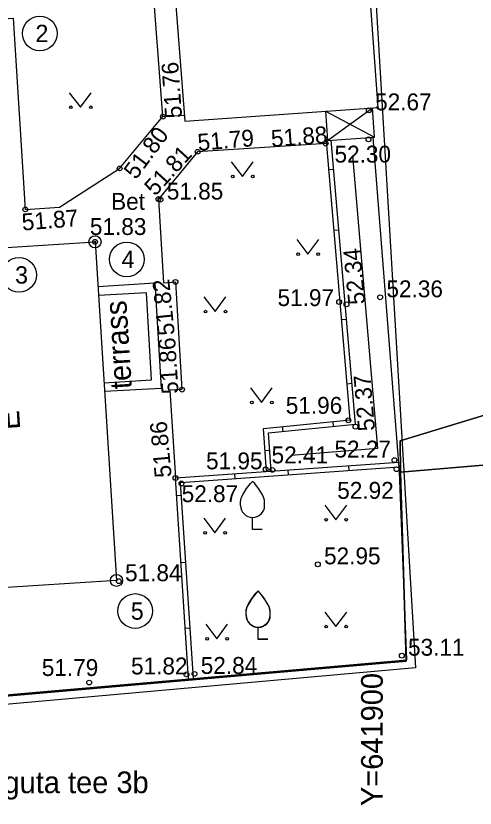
# Model space of a CAD drawing. Extents: x 641832 to 641945, y 6458152 to 6458294.
# Drawn here: x 641885.33 to 641904.38, y 6458202.11 to 6458234.98 of the extents above; entities that cross this region are included whole.
import ezdxf

# ---------------------------------------------------------------- set-up
doc = ezdxf.new("R2010")
doc.units = 0
for name, color, linetype in [('ABIJOONIS', 7, 'Continuous'), ('AED', 7, 'Continuous'), ('HALJASTUS', 7, 'Continuous'), ('HOONE', 7, 'Continuous'), ('HOONEDET', 7, 'Continuous'), ('KOORDPUNKT', 7, 'Continuous'), ('KORGUS-EH2000', 7, 'Continuous'), ('MOOTPIIR', 7, 'Continuous'), ('PIIR', 7, 'Continuous'), ('PUU', 7, 'Continuous'), ('TEE', 7, 'Continuous'), ('VORK', 7, 'Continuous')]:
    doc.layers.add(name, color=color, linetype=linetype)

msp = doc.modelspace()

# ---------------------------------------------------------------- linework, layer by layer
at = {"layer": 'ABIJOONIS'}
for centre in [(641886.323, 6458234.252), (641889.931, 6458224.879), (641885.461, 6458224.234), (641890.279, 6458210.292)]:
    msp.add_circle(centre, 0.72, dxfattribs=at)
at = {"layer": 'AED'}
for p, q in [((641898.314, 6458228.607), (641898.513, 6458228.624)), ((641898.527, 6458226.094), (641898.727, 6458226.111)), ((641898.842, 6458222.386), (641899.042, 6458222.403)), ((641899.069, 6458219.722), (641899.268, 6458219.739)), ((641896.378, 6458217.941), (641896.398, 6458217.742)), ((641898.477, 6458218.151), (641898.497, 6458217.952)), ((641895.664, 6458216.956), (641895.864, 6458216.97)), ((641899.127, 6458216.318), (641899.141, 6458216.118)), ((641894.401, 6458215.983), (641894.415, 6458215.784)), ((641896.61, 6458216.14), (641896.624, 6458215.94)), ((641891.997, 6458215.081), (641892.197, 6458215.094)), ((641892.179, 6458212.3), (641892.378, 6458212.313)), ((641892.356, 6458209.585), (641892.555, 6458209.598))]:
    msp.add_line(p, q, dxfattribs=at)
for points in [[(641863.017, 6458216.398), (641864.921, 6458205.075), (641901.549, 6458208.271), (641901.246, 6458216.07), (641900.145, 6458229.946)], [(641895.726, 6458216.077), (641895.601, 6458217.863), (641899.196, 6458218.223), (641898.2, 6458229.943), (641898.244, 6458229.948)], [(641895.925, 6458216.091), (641895.814, 6458217.683), (641899.412, 6458218.044), (641898.411, 6458229.821)], [(641892.493, 6458207.481), (641891.95, 6458215.81), (641901.215, 6458216.466)], [(641892.692, 6458207.498), (641892.163, 6458215.625), (641901.23, 6458216.266)]]:
    msp.add_lwpolyline(points, dxfattribs=at)
at = {"layer": 'HALJASTUS'}
for p, q in [((641887.546, 6458231.794), (641888.01, 6458231.188)), ((641888.01, 6458231.188), (641888.455, 6458231.794)), ((641894.263, 6458228.927), (641894.726, 6458228.32)), ((641894.726, 6458228.32), (641895.172, 6458228.927)), ((641896.982, 6458225.704), (641897.445, 6458225.098)), ((641897.445, 6458225.098), (641897.891, 6458225.704)), ((641893.133, 6458223.319), (641893.597, 6458222.712)), ((641893.597, 6458222.712), (641894.042, 6458223.319)), ((641895.057, 6458219.552), (641895.521, 6458218.945)), ((641895.521, 6458218.945), (641895.966, 6458219.552)), ((641898.143, 6458214.686), (641898.606, 6458214.079)), ((641898.606, 6458214.079), (641899.052, 6458214.686)), ((641893.123, 6458214.142), (641893.586, 6458213.535)), ((641893.586, 6458213.535), (641894.032, 6458214.142)), ((641898.143, 6458210.249), (641898.606, 6458209.643)), ((641898.606, 6458209.643), (641899.052, 6458210.249)), ((641893.206, 6458209.747), (641893.67, 6458209.14)), ((641893.67, 6458209.14), (641894.115, 6458209.747))]:
    msp.add_line(p, q, dxfattribs=at)
msp.add_lwpolyline([(641899.299, 6458229.19), (641900.327, 6458217.04), (641896.755, 6458216.738)], dxfattribs=at)
for centre in [(641887.609, 6458231.188), (641888.437, 6458231.188), (641894.325, 6458228.32), (641895.154, 6458228.32), (641897.044, 6458225.098), (641897.873, 6458225.098), (641893.196, 6458222.712), (641894.024, 6458222.712), (641895.12, 6458218.945), (641895.949, 6458218.945), (641898.205, 6458214.079), (641899.034, 6458214.079), (641893.185, 6458213.535), (641894.014, 6458213.535), (641898.205, 6458209.643), (641899.034, 6458209.643), (641893.269, 6458209.14), (641894.098, 6458209.14)]:
    msp.add_circle(centre, 0.055, dxfattribs=at)
at = {"layer": 'HOONE'}
for points in [[(641890.618, 6458252.697), (641892.339, 6458230.606), (641900.355, 6458231.183), (641898.757, 6458253.33)], [(641878.233, 6458224.945), (641888.613, 6458225.606), (641889.506, 6458211.56), (641879.126, 6458210.9)]]:
    msp.add_lwpolyline(points, close=True, dxfattribs=at)
for points in [[(641898.167, 6458231.025), (641898.254, 6458229.81), (641900.209, 6458229.951), (641900.122, 6458231.166)], [(641888.731, 6458223.748), (641891.093, 6458223.901), (641891.356, 6458219.517), (641889.008, 6458219.392)]]:
    msp.add_lwpolyline(points, dxfattribs=at)
at = {"layer": 'HOONEDET'}
for p, q in [((641898.167, 6458231.025), (641900.209, 6458229.951)), ((641898.254, 6458229.81), (641900.122, 6458231.166))]:
    msp.add_line(p, q, dxfattribs=at)
for points in [[(641877.452, 6458206.168), (641876.914, 6458214.899), (641876.463, 6458221.676), (641875.483, 6458221.609), (641875.115, 6458227.777), (641874.721, 6458234.192), (641885.224, 6458234.891), (641885.723, 6458226.951), (641887.14, 6458227.044), (641889.634, 6458228.652), (641891.432, 6458230.801), (641890.099, 6458248.311)], [(641898.222, 6458229.684), (641892.871, 6458229.344), (641891.244, 6458227.378), (641891.455, 6458223.903), (641891.95, 6458223.943), (641892.22, 6458219.476), (641891.721, 6458219.455), (641891.95, 6458215.81)], [(641888.984, 6458219.764), (641890.952, 6458219.886), (641890.749, 6458223.496), (641888.755, 6458223.375)]]:
    msp.add_lwpolyline(points, dxfattribs=at)
at = {"layer": 'KOORDPUNKT'}
for centre, radius in [((641888.613, 6458225.606), 0.25), ((641888.613, 6458225.606), 0.025), ((641888.613, 6458225.606), 0.0221), ((641888.613, 6458225.606), 0.0191), ((641888.613, 6458225.606), 0.0161), ((641888.613, 6458225.606), 0.0132), ((641888.613, 6458225.606), 0.0102), ((641888.613, 6458225.606), 0.00726), ((641888.613, 6458225.606), 0.0043), ((641889.506, 6458211.56), 0.25), ((641889.506, 6458211.56), 0.025), ((641889.506, 6458211.56), 0.0221), ((641889.506, 6458211.56), 0.0191), ((641889.506, 6458211.56), 0.0161), ((641889.506, 6458211.56), 0.0132), ((641889.506, 6458211.56), 0.0102), ((641889.506, 6458211.56), 0.00726), ((641889.506, 6458211.56), 0.0043)]:
    msp.add_circle(centre, radius, dxfattribs=at)
at = {"layer": 'KORGUS-EH2000'}
for centre in [(641899.972, 6458231.062), (641891.432, 6458230.801), (641898.179, 6458229.681), (641899.958, 6458229.857), (641892.871, 6458229.344), (641889.634, 6458228.652), (641891.244, 6458227.378), (641891.331, 6458227.359), (641885.723, 6458226.951), (641888.613, 6458225.606), (641891.95, 6458223.943), (641898.739, 6458223.111), (641899.046, 6458223.015), (641900.442, 6458223.307), (641892.22, 6458219.476), (641899.12, 6458218.202), (641899.419, 6458217.94), (641901.033, 6458216.55), (641895.691, 6458216.17), (641895.966, 6458216.145), (641901.117, 6458216.173), (641891.95, 6458215.81), (641892.198, 6458215.582), (641897.854, 6458212.229), (641889.599, 6458211.529), (641901.338, 6458208.438), (641892.407, 6458207.662), (641892.739, 6458207.683), (641888.37, 6458207.323)]:
    msp.add_circle(centre, 0.1, dxfattribs=at)
at = {"layer": 'MOOTPIIR'}
msp.add_lwpolyline([(641868.917, 6458246.14), (641899.493, 6458248.716), (641901.908, 6458207.936), (641864.469, 6458204.591), (641861.556, 6458222.895)], close=True, dxfattribs=at)
at = {"layer": 'PIIR'}
for points in [[(641937.5, 6458262.47), (641917.16, 6458222.19), (641901.27, 6458217.35), (641901.29, 6458216.05), (641901.52, 6458208.21), (641864.45, 6458204.97), (641861.76, 6458223.62), (641874.02, 6458259.92), (641876.52, 6458263.16), (641898.98, 6458266.04)], [(641901.27, 6458217.35), (641917.16, 6458222.19), (641919.43, 6458217.59), (641917.6, 6458217.43), (641901.29, 6458216.05)], [(641864.45, 6458204.97), (641901.52, 6458208.21), (641901.29, 6458216.05), (641917.6, 6458217.43), (641919.43, 6458217.59), (641940.21, 6458180.66), (641891.67, 6458165.87), (641877.83, 6458168.51), (641871.03, 6458186.97)]]:
    msp.add_lwpolyline(points, close=True, dxfattribs=at)
at = {"layer": 'PUU'}
for p, q in [((641895.149, 6458213.671), (641895.149, 6458214.171)), ((641895.549, 6458213.671), (641895.149, 6458213.671)), ((641895.377, 6458209.128), (641895.377, 6458209.628)), ((641895.385, 6458209.114), (641895.385, 6458209.614)), ((641895.777, 6458209.128), (641895.377, 6458209.128)), ((641895.785, 6458209.114), (641895.385, 6458209.114))]:
    msp.add_line(p, q, dxfattribs=at)
for points in [[(641894.649, 6458214.671), (641894.649, 6458214.821), (641894.659, 6458214.886), (641894.694, 6458215.016), (641894.754, 6458215.136), (641894.899, 6458215.371), (641895.059, 6458215.576), (641895.149, 6458215.671)], [(641895.649, 6458214.671), (641895.649, 6458214.821), (641895.639, 6458214.886), (641895.604, 6458215.016), (641895.544, 6458215.136), (641895.399, 6458215.371), (641895.239, 6458215.576), (641895.149, 6458215.671)], [(641894.877, 6458210.128), (641894.877, 6458210.278), (641894.887, 6458210.343), (641894.922, 6458210.473), (641894.982, 6458210.593), (641895.127, 6458210.828), (641895.287, 6458211.033), (641895.377, 6458211.128)], [(641894.885, 6458210.114), (641894.885, 6458210.264), (641894.895, 6458210.329), (641894.93, 6458210.459), (641894.99, 6458210.579), (641895.135, 6458210.814), (641895.295, 6458211.019), (641895.385, 6458211.114)], [(641895.877, 6458210.128), (641895.877, 6458210.278), (641895.867, 6458210.343), (641895.832, 6458210.473), (641895.772, 6458210.593), (641895.627, 6458210.828), (641895.467, 6458211.033), (641895.377, 6458211.128)], [(641895.885, 6458210.114), (641895.885, 6458210.264), (641895.875, 6458210.329), (641895.84, 6458210.459), (641895.78, 6458210.579), (641895.635, 6458210.814), (641895.475, 6458211.019), (641895.385, 6458211.114)]]:
    msp.add_lwpolyline(points, dxfattribs=at)
for centre in [(641895.149, 6458214.671), (641895.377, 6458210.128), (641895.385, 6458210.114)]:
    msp.add_arc(centre, 0.5, 180, 0, dxfattribs=at)
at = {"layer": 'TEE'}
msp.add_line((641891.432, 6458230.801), (641892.319, 6458230.861), dxfattribs=at)

# ---------------------------------------------------------------- texts
at = {"layer": 'ABIJOONIS'}
for s, p in [('2', (641886.143, 6458233.892)), ('4', (641889.715, 6458224.519)), ('3', (641885.299, 6458223.874)), ('5', (641890.099, 6458209.932))]:
    msp.add_text(s, height=0.72, dxfattribs=at).set_placement(p)
at = {"layer": 'HOONE'}
for s, p in [('terrass', (641890.144, 6458219.523)), ('E', (641885.514, 6458217.827))]:
    msp.add_text(s, height=0.9, rotation=93.6411, dxfattribs=at).set_placement(p)
at = {"layer": 'KORGUS-EH2000'}
for s, rotation, p in [(' 51.76', 93.9843, (641892.244, 6458230.495)), (' 51.80', 53.3833, (641890.155, 6458227.949)), (' 51.88', 4.381, (641895.679, 6458229.516)), (' 51.79', 4.9463, (641892.64, 6458229.356)), (' 51.81', 47.7704, (641890.933, 6458227.278)), (' 51.87', 4.5166, (641885.344, 6458226.053)), (' 52.34', 95.5273, (641899.85, 6458222.778)), (' 51.82', 95.7374, (641891.949, 6458221.498)), (' 51.86', 93.5098, (641892.095, 6458219.056)), (' 52.37', 94.8646, (641900.253, 6458217.527)), (' 51.86', 95.2034, (641891.818, 6458215.598))]:
    msp.add_text(s, height=0.7, rotation=rotation, dxfattribs=at).set_placement(p)
for s, p in [(' 52.67', (641899.972, 6458231.062)), (' 52.30', (641898.288, 6458228.896)), (' 51.85', (641891.331, 6458227.359)), (' 51.83', (641888.142, 6458225.891)), (' 52.36', (641900.442, 6458223.307)), (' 51.97', (641895.925, 6458222.942)), (' 51.96', (641896.265, 6458218.473)), (' 52.27', (641898.286, 6458216.659)), (' 51.95', (641892.959, 6458216.17)), (' 52.41', (641895.677, 6458216.418)), (' 52.92', (641898.401, 6458214.947)), (' 52.87', (641891.948, 6458214.808)), (' 52.95', (641897.854, 6458212.229)), (' 51.84', (641889.599, 6458211.529)), (' 53.11', (641901.338, 6458208.438)), (' 51.82', (641889.847, 6458207.662)), (' 52.84', (641892.739, 6458207.683)), (' 51.79', (641886.146, 6458207.596))]:
    msp.add_text(s, height=0.7, dxfattribs=at).set_placement(p)
at = {"layer": 'PIIR'}
msp.add_text('Konguta tee 3b', height=0.9, rotation=360, dxfattribs=at).set_placement((641882.675, 6458202.735))
at = {"layer": 'TEE'}
msp.add_text('Bet', height=0.7, dxfattribs=at).set_placement((641889.281, 6458226.935))
at = {"layer": 'VORK'}
msp.add_text('Y=641900', height=0.9, rotation=90, dxfattribs=at).set_placement((641900.55, 6458202.2))

doc.saveas('drawing.dxf')
